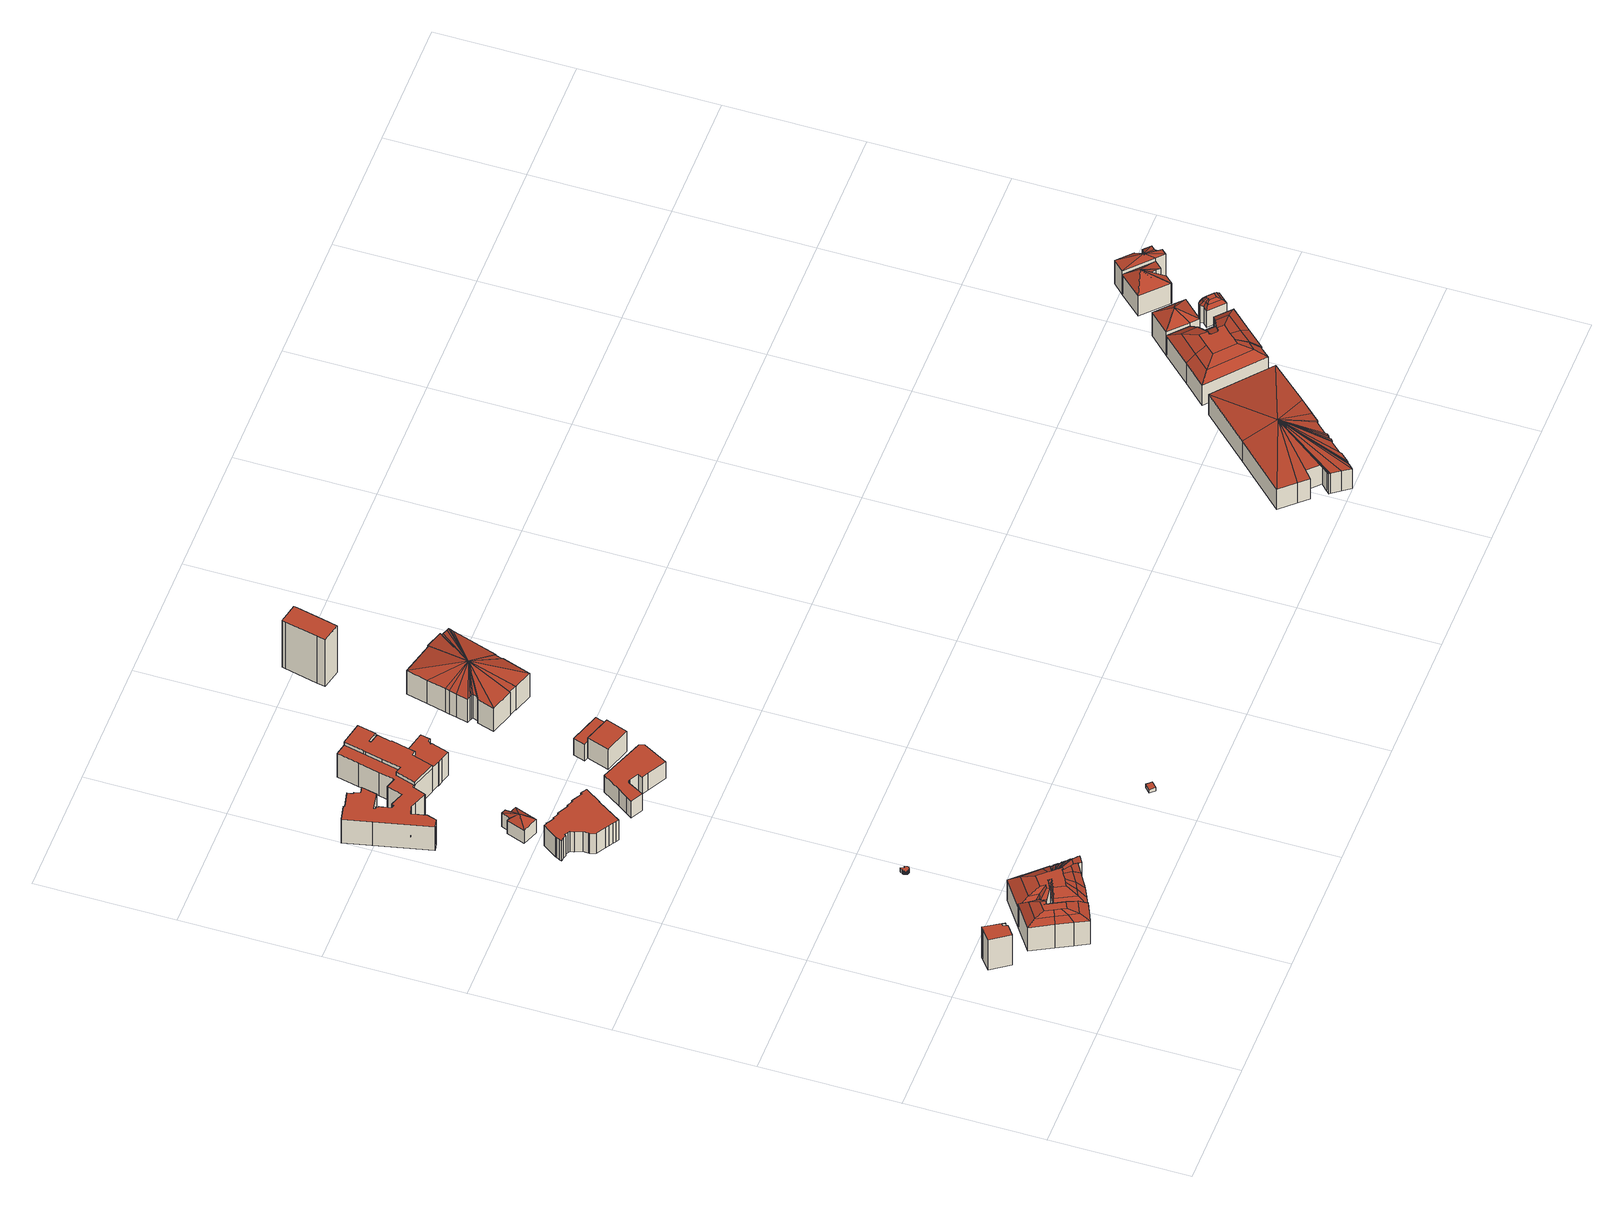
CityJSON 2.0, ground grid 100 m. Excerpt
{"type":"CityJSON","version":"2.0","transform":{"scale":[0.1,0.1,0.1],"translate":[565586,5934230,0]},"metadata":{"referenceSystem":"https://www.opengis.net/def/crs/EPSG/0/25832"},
"CityObjects":{
"building1":{"type":"Building","attributes":{"source":"Freie und Hansestadt Hamburg, LGV / ALKIS","function":"commercial","buildingFunctionCode":"2050","roofType":"1000","roofTypeLabel":"Flachdach","storeysAboveGround":9,"groundArea":193,"measuredHeight":28.8,"estimatedHeight":28.8,"eaveHeight":28.8,"roofRise":0,"heightSource":"storeysAboveGround * 3.2m plus procedural roof rise from ALKIS dachform; fallback 12m","roofGeometrySource":"Procedural demo roof from ALKIS dachform; not surveyed Hamburg LoD2 roof geometry"},"geometry":[{"type":"Solid","lod":"2","boundaries":[[[[0,1,2,3,4,5,6,7,8,9,10]],[[11,12,13,14,15,16,17,18,19,20,21]],[[10,9,12,11]],[[9,8,13,12]],[[8,7,14,13]],[[7,6,15,14]],[[6,5,16,15]],[[5,4,17,16]],[[4,3,18,17]],[[3,2,19,18]],[[2,1,20,19]],[[1,0,21,20]],[[0,10,11,21]]]],"semantics":{"surfaces":[{"type":"GroundSurface"},{"type":"RoofSurface"},{"type":"WallSurface"}],"values":[[0,1,2,2,2,2,2,2,2,2,2,2,2]]}}]},
"building2":{"type":"Building","attributes":{"source":"Freie und Hansestadt Hamburg, LGV / ALKIS","function":"commercial","buildingFunctionCode":"2020","roofType":"3400","roofTypeLabel":"Mansardendach","storeysAboveGround":7,"groundArea":735,"measuredHeight":30.4,"estimatedHeight":30.4,"eaveHeight":22.4,"roofRise":8,"heightSource":"storeysAboveGround * 3.2m plus procedural roof rise from ALKIS dachform; fallback 12m","roofGeometrySource":"Procedural demo roof from ALKIS dachform; not surveyed Hamburg LoD2 roof geometry"},"geometry":[{"type":"Solid","lod":"2","boundaries":[[[[22,23,24,25,26,27,28,29,30,31]],[[32,33,34,35]],[[35,34,36,37]],[[33,38,39,34]],[[34,39,40,36]],[[38,41,42,39]],[[39,42,43,40]],[[41,44,45,42]],[[42,45,46,43]],[[44,47,48,45]],[[45,48,49,46]],[[47,50,51,48]],[[48,51,52,49]],[[50,53,54,51]],[[51,54,55,52]],[[53,56,57,54]],[[54,57,58,55]],[[56,59,60,57]],[[57,60,61,58]],[[59,32,35,60]],[[60,35,37,61]],[[37,36,40,43,46,49,52,55,58,61]],[[31,30,33,32]],[[30,29,38,33]],[[29,28,41,38]],[[28,27,44,41]],[[27,26,47,44]],[[26,25,50,47]],[[25,24,53,50]],[[24,23,56,53]],[[23,22,59,56]],[[22,31,32,59]]]],"semantics":{"surfaces":[{"type":"GroundSurface"},{"type":"RoofSurface"},{"type":"WallSurface"}],"values":[[0,1,1,1,1,1,1,1,1,1,1,1,1,1,1,1,1,1,1,1,1,1,2,2,2,2,2,2,2,2,2,2]]}}]},
"building3":{"type":"Building","attributes":{"source":"Freie und Hansestadt Hamburg, LGV / ALKIS","function":"commercial","buildingFunctionCode":"2310","roofType":"3400","roofTypeLabel":"Mansardendach","storeysAboveGround":6,"groundArea":1566,"measuredHeight":27.2,"estimatedHeight":27.2,"eaveHeight":19.2,"roofRise":8,"heightSource":"storeysAboveGround * 3.2m plus procedural roof rise from ALKIS dachform; fallback 12m","roofGeometrySource":"Procedural demo roof from ALKIS dachform; not surveyed Hamburg LoD2 roof geometry"},"geometry":[{"type":"Solid","lod":"2","boundaries":[[[[62,63,64,65,66,67,68,69,70,71,72,73,74,75,76,77,78,79,80,81,82,83,84,22,31,85,86,87,88,30,29,28,27,89,90]],[[91,92,93,94]],[[94,93,95,96]],[[92,97,98,93]],[[93,98,99,95]],[[97,100,101,98]],[[98,101,102,99]],[[100,103,104,101]],[[101,104,105,102]],[[103,106,107,104]],[[104,107,108,105]],[[106,109,110,107]],[[107,110,111,108]],[[109,112,113,110]],[[110,113,114,111]],[[112,115,116,113]],[[113,116,117,114]],[[115,118,119,116]],[[116,119,120,117]],[[118,121,122,119]],[[119,122,123,120]],[[121,124,125,122]],[[122,125,126,123]],[[124,127,128,125]],[[125,128,129,126]],[[127,130,131,128]],[[128,131,132,129]],[[130,133,134,131]],[[131,134,135,132]],[[133,136,137,134]],[[134,137,138,135]],[[136,139,140,137]],[[137,140,141,138]],[[139,142,143,140]],[[140,143,144,141]],[[142,145,146,143]],[[143,146,147,144]],[[145,148,149,146]],[[146,149,150,147]],[[148,151,152,149]],[[149,152,153,150]],[[151,154,155,152]],[[152,155,156,153]],[[154,157,158,155]],[[155,158,159,156]],[[157,160,161,158]],[[158,161,162,159]],[[160,163,164,161]],[[161,164,165,162]],[[163,166,167,164]],[[164,167,168,165]],[[166,169,170,167]],[[167,170,171,168]],[[169,172,173,170]],[[170,173,174,171]],[[172,175,176,173]],[[173,176,177,174]],[[175,178,179,176]],[[176,179,180,177]],[[178,181,182,179]],[[179,182,183,180]],[[181,184,185,182]],[[182,185,186,183]],[[184,187,188,185]],[[185,188,189,186]],[[187,190,191,188]],[[188,191,192,189]],[[190,193,194,191]],[[191,194,195,192]],[[193,91,94,194]],[[194,94,96,195]],[[96,95,99,102,105,108,111,114,117,120,123,126,129,132,135,138,141,144,147,150,153,156,159,162,165,168,171,174,177,180,183,186,189,192,195]],[[90,89,92,91]],[[89,27,97,92]],[[27,28,100,97]],[[28,29,103,100]],[[29,30,106,103]],[[30,88,109,106]],[[88,87,112,109]],[[87,86,115,112]],[[86,85,118,115]],[[85,31,121,118]],[[31,22,124,121]],[[22,84,127,124]],[[84,83,130,127]],[[83,82,133,130]],[[82,81,136,133]],[[81,80,139,136]],[[80,79,142,139]],[[79,78,145,142]],[[78,77,148,145]],[[77,76,151,148]],[[76,75,154,151]],[[75,74,157,154]],[[74,73,160,157]],[[73,72,163,160]],[[72,71,166,163]],[[71,70,169,166]],[[70,69,172,169]],[[69,68,175,172]],[[68,67,178,175]],[[67,66,181,178]],[[66,65,184,181]],[[65,64,187,184]],[[64,63,190,187]],[[63,62,193,190]],[[62,90,91,193]]]],"semantics":{"surfaces":[{"type":"GroundSurface"},{"type":"RoofSurface"},{"type":"WallSurface"}],"values":[[0,1,1,1,1,1,1,1,1,1,1,1,1,1,1,1,1,1,1,1,1,1,1,1,1,1,1,1,1,1,1,1,1,1,1,1,1,1,1,1,1,1,1,1,1,1,1,1,1,1,1,1,1,1,1,1,1,1,1,1,1,1,1,1,1,1,1,1,1,1,1,1,2,2,2,2,2,2,2,2,2,2,2,2,2,2,2,2,2,2,2,2,2,2,2,2,2,2,2,2,2,2,2,2,2,2,2]]}}]},
"building4":{"type":"Building","attributes":{"source":"Freie und Hansestadt Hamburg, LGV / ALKIS","function":"commercial","buildingFunctionCode":"2080","roofType":"1000","roofTypeLabel":"Flachdach","storeysAboveGround":1,"groundArea":17,"measuredHeight":3.2,"estimatedHeight":3.2,"eaveHeight":3.2,"roofRise":0,"heightSource":"storeysAboveGround * 3.2m plus procedural roof rise from ALKIS dachform; fallback 12m","roofGeometrySource":"Procedural demo roof from ALKIS dachform; not surveyed Hamburg LoD2 roof geometry"},"geometry":[{"type":"Solid","lod":"2","boundaries":[[[[196,197,198,199,200,201,202,203,204,205,206,207,208,209,210,211,212,213,214,215,216,217,218,219,220,221,222,223,224,225,226,227,228]],[[229,230,231,232,233,234,235,236,237,238,239,240,241,242,243,244,245,246,247,248,249,250,251,252,253,254,255,256,257,258,259,260,261]],[[228,227,230,229]],[[227,226,231,230]],[[226,225,232,231]],[[225,224,233,232]],[[224,223,234,233]],[[223,222,235,234]],[[222,221,236,235]],[[221,220,237,236]],[[220,219,238,237]],[[219,218,239,238]],[[218,217,240,239]],[[217,216,241,240]],[[216,215,242,241]],[[215,214,243,242]],[[214,213,244,243]],[[213,212,245,244]],[[212,211,246,245]],[[211,210,247,246]],[[210,209,248,247]],[[209,208,249,248]],[[208,207,250,249]],[[207,206,251,250]],[[206,205,252,251]],[[205,204,253,252]],[[204,203,254,253]],[[203,202,255,254]],[[202,201,256,255]],[[201,200,257,256]],[[200,199,258,257]],[[199,198,259,258]],[[198,197,260,259]],[[197,196,261,260]],[[196,228,229,261]]]],"semantics":{"surfaces":[{"type":"GroundSurface"},{"type":"RoofSurface"},{"type":"WallSurface"}],"values":[[0,1,2,2,2,2,2,2,2,2,2,2,2,2,2,2,2,2,2,2,2,2,2,2,2,2,2,2,2,2,2,2,2,2,2]]}}]},
"building5":{"type":"Building","attributes":{"source":"Freie und Hansestadt Hamburg, LGV / ALKIS","function":"commercial","buildingFunctionCode":"2020","roofType":"1000","roofTypeLabel":"Flachdach","storeysAboveGround":6,"groundArea":1081,"measuredHeight":19.2,"estimatedHeight":19.2,"eaveHeight":19.2,"roofRise":0,"heightSource":"storeysAboveGround * 3.2m plus procedural roof rise from ALKIS dachform; fallback 12m","roofGeometrySource":"Procedural demo roof from ALKIS dachform; not surveyed Hamburg LoD2 roof geometry"},"geometry":[{"type":"Solid","lod":"2","boundaries":[[[[262,263,264,265,266,267,268,269,270,271,272,273,274,275,276,277,278,279,280,281,282,283,284,285,286,287,288,289,290,291,292,293,294,295,296,297,298]],[[299,300,301,302,303,304,305,306,307,308,309,310,311,312,313,314,315,316,317,318,319,320,321,322,323,324,325,326,327,328,329,330,331,332,333,334,335]],[[298,297,300,299]],[[297,296,301,300]],[[296,295,302,301]],[[295,294,303,302]],[[294,293,304,303]],[[293,292,305,304]],[[292,291,306,305]],[[291,290,307,306]],[[290,289,308,307]],[[289,288,309,308]],[[288,287,310,309]],[[287,286,311,310]],[[286,285,312,311]],[[285,284,313,312]],[[284,283,314,313]],[[283,282,315,314]],[[282,281,316,315]],[[281,280,317,316]],[[280,279,318,317]],[[279,278,319,318]],[[278,277,320,319]],[[277,276,321,320]],[[276,275,322,321]],[[275,274,323,322]],[[274,273,324,323]],[[273,272,325,324]],[[272,271,326,325]],[[271,270,327,326]],[[270,269,328,327]],[[269,268,329,328]],[[268,267,330,329]],[[267,266,331,330]],[[266,265,332,331]],[[265,264,333,332]],[[264,263,334,333]],[[263,262,335,334]],[[262,298,299,335]]]],"semantics":{"surfaces":[{"type":"GroundSurface"},{"type":"RoofSurface"},{"type":"WallSurface"}],"values":[[0,1,2,2,2,2,2,2,2,2,2,2,2,2,2,2,2,2,2,2,2,2,2,2,2,2,2,2,2,2,2,2,2,2,2,2,2,2,2]]}}]},
"building6":{"type":"Building","attributes":{"source":"Freie und Hansestadt Hamburg, LGV / ALKIS","function":"commercial","buildingFunctionCode":"2050","roofType":"3100","roofTypeLabel":"Satteldach","storeysAboveGround":4,"groundArea":220,"measuredHeight":17.02,"estimatedHeight":17.02,"eaveHeight":12.8,"roofRise":4.22,"heightSource":"storeysAboveGround * 3.2m plus procedural roof rise from ALKIS dachform; fallback 12m","roofGeometrySource":"Procedural demo roof from ALKIS dachform; not surveyed Hamburg LoD2 roof geometry"},"geometry":[{"type":"Solid","lod":"2","boundaries":[[[[336,337,338,339,340,341,342,343,344]],[[345,346,347]],[[346,348,347]],[[348,349,347]],[[349,350,347]],[[350,351,347]],[[351,352,347]],[[352,353,347]],[[353,354,347]],[[354,345,347]],[[344,343,346,345]],[[343,342,348,346]],[[342,341,349,348]],[[341,340,350,349]],[[340,339,351,350]],[[339,338,352,351]],[[338,337,353,352]],[[337,336,354,353]],[[336,344,345,354]]]],"semantics":{"surfaces":[{"type":"GroundSurface"},{"type":"RoofSurface"},{"type":"WallSurface"}],"values":[[0,1,1,1,1,1,1,1,1,1,2,2,2,2,2,2,2,2,2]]}}]},
"building7":{"type":"Building","attributes":{"source":"Freie und Hansestadt Hamburg, LGV / ALKIS","function":"commercial","buildingFunctionCode":"2020","roofType":"1000","roofTypeLabel":"Flachdach","storeysAboveGround":7,"groundArea":3179,"measuredHeight":22.4,"estimatedHeight":22.4,"eaveHeight":22.4,"roofRise":0,"heightSource":"storeysAboveGround * 3.2m plus procedural roof rise from ALKIS dachform; fallback 12m","roofGeometrySource":"Procedural demo roof from ALKIS dachform; not surveyed Hamburg LoD2 roof geometry"},"geometry":[{"type":"Solid","lod":"2","boundaries":[[[[355,356,357,358,359,360,361,362,363,364,365,366,367,368,369,370,371,372,373,374,375,376,377,378,379,380,381,382,383,384,385,386,387,388,389,390,391,392,393,394,395,396,397,398,399,400,401,402,403,404,405,406,407,408,409,410,411,412,413,414,415,416]],[[417,418,419,420,421,422,423,424,425,426,427,428,429,430,431,432,433,434,435,436,437,438,439,440,441,442,443,444,445,446,447,448,449,450,451,452,453,454,455,456,457,458,459,460,461,462,463,464,465,466,467,468,469,470,471,472,473,474,475,476,477,478]],[[416,415,418,417]],[[415,414,419,418]],[[414,413,420,419]],[[413,412,421,420]],[[412,411,422,421]],[[411,410,423,422]],[[410,409,424,423]],[[409,408,425,424]],[[408,407,426,425]],[[407,406,427,426]],[[406,405,428,427]],[[405,404,429,428]],[[404,403,430,429]],[[403,402,431,430]],[[402,401,432,431]],[[401,400,433,432]],[[400,399,434,433]],[[399,398,435,434]],[[398,397,436,435]],[[397,396,437,436]],[[396,395,438,437]],[[395,394,439,438]],[[394,393,440,439]],[[393,392,441,440]],[[392,391,442,441]],[[391,390,443,442]],[[390,389,444,443]],[[389,388,445,444]],[[388,387,446,445]],[[387,386,447,446]],[[386,385,448,447]],[[385,384,449,448]],[[384,383,450,449]],[[383,382,451,450]],[[382,381,452,451]],[[381,380,453,452]],[[380,379,454,453]],[[379,378,455,454]],[[378,377,456,455]],[[377,376,457,456]],[[376,375,458,457]],[[375,374,459,458]],[[374,373,460,459]],[[373,372,461,460]],[[372,371,462,461]],[[371,370,463,462]],[[370,369,464,463]],[[369,368,465,464]],[[368,367,466,465]],[[367,366,467,466]],[[366,365,468,467]],[[365,364,469,468]],[[364,363,470,469]],[[363,362,471,470]],[[362,361,472,471]],[[361,360,473,472]],[[360,359,474,473]],[[359,358,475,474]],[[358,357,476,475]],[[357,356,477,476]],[[356,355,478,477]],[[355,416,417,478]]]],"semantics":{"surfaces":[{"type":"GroundSurface"},{"type":"RoofSurface"},{"type":"WallSurface"}],"values":[[0,1,2,2,2,2,2,2,2,2,2,2,2,2,2,2,2,2,2,2,2,2,2,2,2,2,2,2,2,2,2,2,2,2,2,2,2,2,2,2,2,2,2,2,2,2,2,2,2,2,2,2,2,2,2,2,2,2,2,2,2,2,2,2]]}}]},
"building8":{"type":"Building","attributes":{"source":"Freie und Hansestadt Hamburg, LGV / ALKIS","function":"commercial","buildingFunctionCode":"2010","roofType":"1000","roofTypeLabel":"Flachdach","storeysAboveGround":5,"groundArea":855,"measuredHeight":16,"estimatedHeight":16,"eaveHeight":16,"roofRise":0,"heightSource":"storeysAboveGround * 3.2m plus procedural roof rise from ALKIS dachform; fallback 12m","roofGeometrySource":"Procedural demo roof from ALKIS dachform; not surveyed Hamburg LoD2 roof geometry"},"geometry":[{"type":"Solid","lod":"2","boundaries":[[[[479,480,481,482,483,484,485,486,487,488,489,490,491,492,493,494]],[[495,496,497,498,499,500,501,502,503,504,505,506,507,508,509,510]],[[494,493,496,495]],[[493,492,497,496]],[[492,491,498,497]],[[491,490,499,498]],[[490,489,500,499]],[[489,488,501,500]],[[488,487,502,501]],[[487,486,503,502]],[[486,485,504,503]],[[485,484,505,504]],[[484,483,506,505]],[[483,482,507,506]],[[482,481,508,507]],[[481,480,509,508]],[[480,479,510,509]],[[479,494,495,510]]]],"semantics":{"surfaces":[{"type":"GroundSurface"},{"type":"RoofSurface"},{"type":"WallSurface"}],"values":[[0,1,2,2,2,2,2,2,2,2,2,2,2,2,2,2,2,2]]}}]},
"building9":{"type":"Building","attributes":{"source":"Freie und Hansestadt Hamburg, LGV / ALKIS","function":"commercial","buildingFunctionCode":"2071","roofType":"1000","roofTypeLabel":"Flachdach","storeysAboveGround":8,"groundArea":1016,"measuredHeight":25.6,"estimatedHeight":25.6,"eaveHeight":25.6,"roofRise":0,"heightSource":"storeysAboveGround * 3.2m plus procedural roof rise from ALKIS dachform; fallback 12m","roofGeometrySource":"Procedural demo roof from ALKIS dachform; not surveyed Hamburg LoD2 roof geometry"},"geometry":[{"type":"Solid","lod":"2","boundaries":[[[[355,356,357,358,359,360,361,362,511,512,376,377,378,379,513,514,515,516,517,416]],[[518,519,520,521,522,523,524,525,526,527,528,529,530,531,532,533,534,535,536,537]],[[416,517,519,518]],[[517,516,520,519]],[[516,515,521,520]],[[515,514,522,521]],[[514,513,523,522]],[[513,379,524,523]],[[379,378,525,524]],[[378,377,526,525]],[[377,376,527,526]],[[376,512,528,527]],[[512,511,529,528]],[[511,362,530,529]],[[362,361,531,530]],[[361,360,532,531]],[[360,359,533,532]],[[359,358,534,533]],[[358,357,535,534]],[[357,356,536,535]],[[356,355,537,536]],[[355,416,518,537]]]],"semantics":{"surfaces":[{"type":"GroundSurface"},{"type":"RoofSurface"},{"type":"WallSurface"}],"values":[[0,1,2,2,2,2,2,2,2,2,2,2,2,2,2,2,2,2,2,2,2,2]]}}]},
"building10":{"type":"Building","attributes":{"source":"Freie und Hansestadt Hamburg, LGV / ALKIS","function":"commercial","buildingFunctionCode":"3098","roofType":"1000","roofTypeLabel":"Flachdach","storeysAboveGround":1,"groundArea":25,"measuredHeight":3.2,"estimatedHeight":3.2,"eaveHeight":3.2,"roofRise":0,"heightSource":"storeysAboveGround * 3.2m plus procedural roof rise from ALKIS dachform; fallback 12m","roofGeometrySource":"Procedural demo roof from ALKIS dachform; not surveyed Hamburg LoD2 roof geometry"},"geometry":[{"type":"Solid","lod":"2","boundaries":[[[[538,539,540,541]],[[542,543,544,545]],[[541,540,543,542]],[[540,539,544,543]],[[539,538,545,544]],[[538,541,542,545]]]],"semantics":{"surfaces":[{"type":"GroundSurface"},{"type":"RoofSurface"},{"type":"WallSurface"}],"values":[[0,1,2,2,2,2]]}}]},
"building11":{"type":"Building","attributes":{"source":"Freie und Hansestadt Hamburg, LGV / ALKIS","function":"commercial","buildingFunctionCode":"2020","roofTypeLabel":"Unbekannt","storeysAboveGround":6,"groundArea":339,"measuredHeight":19.2,"estimatedHeight":19.2,"eaveHeight":19.2,"roofRise":0,"heightSource":"storeysAboveGround * 3.2m plus procedural roof rise from ALKIS dachform; fallback 12m","roofGeometrySource":"Procedural demo roof from ALKIS dachform; not surveyed Hamburg LoD2 roof geometry"},"geometry":[{"type":"Solid","lod":"2","boundaries":[[[[546,547,548,549]],[[550,551,552,553]],[[549,548,551,550]],[[548,547,552,551]],[[547,546,553,552]],[[546,549,550,553]]]],"semantics":{"surfaces":[{"type":"GroundSurface"},{"type":"RoofSurface"},{"type":"WallSurface"}],"values":[[0,1,2,2,2,2]]}}]},
"building12":{"type":"Building","attributes":{"source":"Freie und Hansestadt Hamburg, LGV / ALKIS","function":"commercial","buildingFunctionCode":"2020","roofType":"1000","roofTypeLabel":"Flachdach","storeysAboveGround":5,"groundArea":209,"measuredHeight":16,"estimatedHeight":16,"eaveHeight":16,"roofRise":0,"heightSource":"storeysAboveGround * 3.2m plus procedural roof rise from ALKIS dachform; fallback 12m","roofGeometrySource":"Procedural demo roof from ALKIS dachform; not surveyed Hamburg LoD2 roof geometry"},"geometry":[{"type":"Solid","lod":"2","boundaries":[[[[549,548,554,555,556,557]],[[558,559,560,561,562,563]],[[557,556,559,558]],[[556,555,560,559]],[[555,554,561,560]],[[554,548,562,561]],[[548,549,563,562]],[[549,557,558,563]]]],"semantics":{"surfaces":[{"type":"GroundSurface"},{"type":"RoofSurface"},{"type":"WallSurface"}],"values":[[0,1,2,2,2,2,2,2]]}}]},
"building13":{"type":"Building","attributes":{"source":"Freie und Hansestadt Hamburg, LGV / ALKIS","function":"commercial","buildingFunctionCode":"3020","roofType":"5000","roofTypeLabel":"Mischform","storeysAboveGround":7,"groundArea":2801,"measuredHeight":30.4,"estimatedHeight":30.4,"eaveHeight":22.4,"roofRise":8,"heightSource":"storeysAboveGround * 3.2m plus procedural roof rise from ALKIS dachform; fallback 12m","roofGeometrySource":"Procedural demo roof from ALKIS dachform; not surveyed Hamburg LoD2 roof geometry"},"geometry":[{"type":"Solid","lod":"2","boundaries":[[[[564,565,566,567,568,569,570,571,572,573,574,575,576,577,578,579,580,581,582,583,584,585,586,587,588,589,590,591,592,593]],[[594,595,596]],[[595,597,596]],[[597,598,596]],[[598,599,596]],[[599,600,596]],[[600,601,596]],[[601,602,596]],[[602,603,596]],[[603,604,596]],[[604,605,596]],[[605,606,596]],[[606,607,596]],[[607,608,596]],[[608,609,596]],[[609,610,596]],[[610,611,596]],[[611,612,596]],[[612,613,596]],[[613,614,596]],[[614,615,596]],[[615,616,596]],[[616,617,596]],[[617,618,596]],[[618,619,596]],[[619,620,596]],[[620,621,596]],[[621,622,596]],[[622,623,596]],[[623,624,596]],[[624,594,596]],[[593,592,595,594]],[[592,591,597,595]],[[591,590,598,597]],[[590,589,599,598]],[[589,588,600,599]],[[588,587,601,600]],[[587,586,602,601]],[[586,585,603,602]],[[585,584,604,603]],[[584,583,605,604]],[[583,582,606,605]],[[582,581,607,606]],[[581,580,608,607]],[[580,579,609,608]],[[579,578,610,609]],[[578,577,611,610]],[[577,576,612,611]],[[576,575,613,612]],[[575,574,614,613]],[[574,573,615,614]],[[573,572,616,615]],[[572,571,617,616]],[[571,570,618,617]],[[570,569,619,618]],[[569,568,620,619]],[[568,567,621,620]],[[567,566,622,621]],[[566,565,623,622]],[[565,564,624,623]],[[564,593,594,624]]]],"semantics":{"surfaces":[{"type":"GroundSurface"},{"type":"RoofSurface"},{"type":"WallSurface"}],"values":[[0,1,1,1,1,1,1,1,1,1,1,1,1,1,1,1,1,1,1,1,1,1,1,1,1,1,1,1,1,1,1,2,2,2,2,2,2,2,2,2,2,2,2,2,2,2,2,2,2,2,2,2,2,2,2,2,2,2,2,2,2]]}}]},
"building14":{"type":"Building","attributes":{"source":"Freie und Hansestadt Hamburg, LGV / ALKIS","function":"commercial","buildingFunctionCode":"2020","roofType":"1000","roofTypeLabel":"Flachdach","storeysAboveGround":14,"groundArea":488,"measuredHeight":44.8,"estimatedHeight":44.8,"eaveHeight":44.8,"roofRise":0,"heightSource":"storeysAboveGround * 3.2m plus procedural roof rise from ALKIS dachform; fallback 12m","roofGeometrySource":"Procedural demo roof from ALKIS dachform; not surveyed Hamburg LoD2 roof geometry"},"geometry":[{"type":"Solid","lod":"2","boundaries":[[[[625,626,627,628,629,630,631,632]],[[633,634,635,636,637,638,639,640]],[[632,631,634,633]],[[631,630,635,634]],[[630,629,636,635]],[[629,628,637,636]],[[628,627,638,637]],[[627,626,639,638]],[[626,625,640,639]],[[625,632,633,640]]]],"semantics":{"surfaces":[{"type":"GroundSurface"},{"type":"RoofSurface"},{"type":"WallSurface"}],"values":[[0,1,2,2,2,2,2,2,2,2]]}}]},
"building15":{"type":"Building","attributes":{"source":"Freie und Hansestadt Hamburg, LGV / ALKIS","function":"commercial","buildingFunctionCode":"2010","roofType":"3200","roofTypeLabel":"Walmdach","storeysAboveGround":6,"groundArea":5010,"measuredHeight":27.2,"estimatedHeight":27.2,"eaveHeight":19.2,"roofRise":8,"heightSource":"storeysAboveGround * 3.2m plus procedural roof rise from ALKIS dachform; fallback 12m","roofGeometrySource":"Procedural demo roof from ALKIS dachform; not surveyed Hamburg LoD2 roof geometry"},"geometry":[{"type":"Solid","lod":"2","boundaries":[[[[641,642,643,644,645,646,647,648,649,650,651,652,653,654,655,656,657,658,659,660,661,662,663,664,665,666,667,668,669,670,671,672,673]],[[674,675,676]],[[675,677,676]],[[677,678,676]],[[678,679,676]],[[679,680,676]],[[680,681,676]],[[681,682,676]],[[682,683,676]],[[683,684,676]],[[684,685,676]],[[685,686,676]],[[686,687,676]],[[687,688,676]],[[688,689,676]],[[689,690,676]],[[690,691,676]],[[691,692,676]],[[692,693,676]],[[693,694,676]],[[694,695,676]],[[695,696,676]],[[696,697,676]],[[697,698,676]],[[698,699,676]],[[699,700,676]],[[700,701,676]],[[701,702,676]],[[702,703,676]],[[703,704,676]],[[704,705,676]],[[705,706,676]],[[706,707,676]],[[707,674,676]],[[673,672,675,674]],[[672,671,677,675]],[[671,670,678,677]],[[670,669,679,678]],[[669,668,680,679]],[[668,667,681,680]],[[667,666,682,681]],[[666,665,683,682]],[[665,664,684,683]],[[664,663,685,684]],[[663,662,686,685]],[[662,661,687,686]],[[661,660,688,687]],[[660,659,689,688]],[[659,658,690,689]],[[658,657,691,690]],[[657,656,692,691]],[[656,655,693,692]],[[655,654,694,693]],[[654,653,695,694]],[[653,652,696,695]],[[652,651,697,696]],[[651,650,698,697]],[[650,649,699,698]],[[649,648,700,699]],[[648,647,701,700]],[[647,646,702,701]],[[646,645,703,702]],[[645,644,704,703]],[[644,643,705,704]],[[643,642,706,705]],[[642,641,707,706]],[[641,673,674,707]]]],"semantics":{"surfaces":[{"type":"GroundSurface"},{"type":"RoofSurface"},{"type":"WallSurface"}],"values":[[0,1,1,1,1,1,1,1,1,1,1,1,1,1,1,1,1,1,1,1,1,1,1,1,1,1,1,1,1,1,1,1,1,1,2,2,2,2,2,2,2,2,2,2,2,2,2,2,2,2,2,2,2,2,2,2,2,2,2,2,2,2,2,2,2,2,2]]}}]},
"building16":{"type":"Building","attributes":{"source":"Freie und Hansestadt Hamburg, LGV / ALKIS","function":"commercial","buildingFunctionCode":"2010","roofType":"3400","roofTypeLabel":"Mansardendach","storeysAboveGround":6,"groundArea":2169,"measuredHeight":27.2,"estimatedHeight":27.2,"eaveHeight":19.2,"roofRise":8,"heightSource":"storeysAboveGround * 3.2m plus procedural roof rise from ALKIS dachform; fallback 12m","roofGeometrySource":"Procedural demo roof from ALKIS dachform; not surveyed Hamburg LoD2 roof geometry"},"geometry":[{"type":"Solid","lod":"2","boundaries":[[[[708,709,710,711,712,713,714,715,716,717,718,719,720,721,722,723]],[[724,725,726,727]],[[727,726,728,729]],[[725,730,731,726]],[[726,731,732,728]],[[730,733,734,731]],[[731,734,735,732]],[[733,736,737,734]],[[734,737,738,735]],[[736,739,740,737]],[[737,740,741,738]],[[739,742,743,740]],[[740,743,744,741]],[[742,745,746,743]],[[743,746,747,744]],[[745,748,749,746]],[[746,749,750,747]],[[748,751,752,749]],[[749,752,753,750]],[[751,754,755,752]],[[752,755,756,753]],[[754,757,758,755]],[[755,758,759,756]],[[757,760,761,758]],[[758,761,762,759]],[[760,763,764,761]],[[761,764,765,762]],[[763,766,767,764]],[[764,767,768,765]],[[766,769,770,767]],[[767,770,771,768]],[[769,724,727,770]],[[770,727,729,771]],[[729,728,732,735,738,741,744,747,750,753,756,759,762,765,768,771]],[[723,722,725,724]],[[722,721,730,725]],[[721,720,733,730]],[[720,719,736,733]],[[719,718,739,736]],[[718,717,742,739]],[[717,716,745,742]],[[716,715,748,745]],[[715,714,751,748]],[[714,713,754,751]],[[713,712,757,754]],[[712,711,760,757]],[[711,710,763,760]],[[710,709,766,763]],[[709,708,769,766]],[[708,723,724,769]]]],"semantics":{"surfaces":[{"type":"GroundSurface"},{"type":"RoofSurface"},{"type":"WallSurface"}],"values":[[0,1,1,1,1,1,1,1,1,1,1,1,1,1,1,1,1,1,1,1,1,1,1,1,1,1,1,1,1,1,1,1,1,1,2,2,2,2,2,2,2,2,2,2,2,2,2,2,2,2]]}}]},
"building17":{"type":"Building","attributes":{"source":"Freie und Hansestadt Hamburg, LGV / ALKIS","function":"commercial","buildingFunctionCode":"2010","roofType":"3100","roofTypeLabel":"Satteldach","storeysAboveGround":7,"groundArea":490,"measuredHeight":29.93,"estimatedHeight":29.93,"eaveHeight":22.4,"roofRise":7.53,"heightSource":"storeysAboveGround * 3.2m plus procedural roof rise from ALKIS dachform; fallback 12m","roofGeometrySource":"Procedural demo roof from ALKIS dachform; not surveyed Hamburg LoD2 roof geometry"},"geometry":[{"type":"Solid","lod":"2","boundaries":[[[[710,772,773,774,775,711]],[[776,777,778]],[[777,779,778]],[[779,780,778]],[[780,781,778]],[[781,782,778]],[[782,776,778]],[[711,775,777,776]],[[775,774,779,777]],[[774,773,780,779]],[[773,772,781,780]],[[772,710,782,781]],[[710,711,776,782]]]],"semantics":{"surfaces":[{"type":"GroundSurface"},{"type":"RoofSurface"},{"type":"WallSurface"}],"values":[[0,1,1,1,1,1,1,2,2,2,2,2,2]]}}]},
"building18":{"type":"Building","attributes":{"source":"Freie und Hansestadt Hamburg, LGV / ALKIS","function":"commercial","buildingFunctionCode":"2010","roofType":"3400","roofTypeLabel":"Mansardendach","storeysAboveGround":5,"groundArea":154,"measuredHeight":20.86,"estimatedHeight":20.86,"eaveHeight":16,"roofRise":4.86,"heightSource":"storeysAboveGround * 3.2m plus procedural roof rise from ALKIS dachform; fallback 12m","roofGeometrySource":"Procedural demo roof from ALKIS dachform; not surveyed Hamburg LoD2 roof geometry"},"geometry":[{"type":"Solid","lod":"2","boundaries":[[[[783,784,785,786,787,788,789]],[[790,791,792,793]],[[793,792,794,795]],[[791,796,797,792]],[[792,797,798,794]],[[796,799,800,797]],[[797,800,801,798]],[[799,802,803,800]],[[800,803,804,801]],[[802,805,806,803]],[[803,806,807,804]],[[805,808,809,806]],[[806,809,810,807]],[[808,790,793,809]],[[809,793,795,810]],[[795,794,798,801,804,807,810]],[[789,788,791,790]],[[788,787,796,791]],[[787,786,799,796]],[[786,785,802,799]],[[785,784,805,802]],[[784,783,808,805]],[[783,789,790,808]]]],"semantics":{"surfaces":[{"type":"GroundSurface"},{"type":"RoofSurface"},{"type":"WallSurface"}],"values":[[0,1,1,1,1,1,1,1,1,1,1,1,1,1,1,1,2,2,2,2,2,2,2]]}}]},
"building19":{"type":"Building","attributes":{"source":"Freie und Hansestadt Hamburg, LGV / ALKIS","function":"commercial","buildingFunctionCode":"2010","roofType":"3100","roofTypeLabel":"Satteldach","storeysAboveGround":6,"groundArea":476,"measuredHeight":27.11,"estimatedHeight":27.11,"eaveHeight":19.2,"roofRise":7.91,"heightSource":"storeysAboveGround * 3.2m plus procedural roof rise from ALKIS dachform; fallback 12m","roofGeometrySource":"Procedural demo roof from ALKIS dachform; not surveyed Hamburg LoD2 roof geometry"},"geometry":[{"type":"Solid","lod":"2","boundaries":[[[[811,812,813,814,815,816,817,818,819,820,821,822,823,824]],[[825,826,827]],[[826,828,827]],[[828,829,827]],[[829,830,827]],[[830,831,827]],[[831,832,827]],[[832,833,827]],[[833,834,827]],[[834,835,827]],[[835,836,827]],[[836,837,827]],[[837,838,827]],[[838,839,827]],[[839,825,827]],[[824,823,826,825]],[[823,822,828,826]],[[822,821,829,828]],[[821,820,830,829]],[[820,819,831,830]],[[819,818,832,831]],[[818,817,833,832]],[[817,816,834,833]],[[816,815,835,834]],[[815,814,836,835]],[[814,813,837,836]],[[813,812,838,837]],[[812,811,839,838]],[[811,824,825,839]]]],"semantics":{"surfaces":[{"type":"GroundSurface"},{"type":"RoofSurface"},{"type":"WallSurface"}],"values":[[0,1,1,1,1,1,1,1,1,1,1,1,1,1,1,2,2,2,2,2,2,2,2,2,2,2,2,2,2]]}}]},
"building20":{"type":"Building","attributes":{"source":"Freie und Hansestadt Hamburg, LGV / ALKIS","function":"commercial","buildingFunctionCode":"2010","roofType":"3100","roofTypeLabel":"Satteldach","storeysAboveGround":7,"groundArea":280,"measuredHeight":28.95,"estimatedHeight":28.95,"eaveHeight":22.4,"roofRise":6.55,"heightSource":"storeysAboveGround * 3.2m plus procedural roof rise from ALKIS dachform; fallback 12m","roofGeometrySource":"Procedural demo roof from ALKIS dachform; not surveyed Hamburg LoD2 roof geometry"},"geometry":[{"type":"Solid","lod":"2","boundaries":[[[[812,840,841,842,843,844,845,846,847,848,849,850,851,852,853,854,855,813]],[[856,857,858]],[[857,859,858]],[[859,860,858]],[[860,861,858]],[[861,862,858]],[[862,863,858]],[[863,864,858]],[[864,865,858]],[[865,866,858]],[[866,867,858]],[[867,868,858]],[[868,869,858]],[[869,870,858]],[[870,871,858]],[[871,872,858]],[[872,873,858]],[[873,874,858]],[[874,856,858]],[[813,855,857,856]],[[855,854,859,857]],[[854,853,860,859]],[[853,852,861,860]],[[852,851,862,861]],[[851,850,863,862]],[[850,849,864,863]],[[849,848,865,864]],[[848,847,866,865]],[[847,846,867,866]],[[846,845,868,867]],[[845,844,869,868]],[[844,843,870,869]],[[843,842,871,870]],[[842,841,872,871]],[[841,840,873,872]],[[840,812,874,873]],[[812,813,856,874]]]],"semantics":{"surfaces":[{"type":"GroundSurface"},{"type":"RoofSurface"},{"type":"WallSurface"}],"values":[[0,1,1,1,1,1,1,1,1,1,1,1,1,1,1,1,1,1,1,2,2,2,2,2,2,2,2,2,2,2,2,2,2,2,2,2,2]]}}]}
},
"vertices":[
[456,808,0],[470,785,0],[469,779,0],[467,773,0],[399,724,0],[307,855,0],[385,922,0],[404,936,0],[487,800,0],[482,796,0],[469,818,0],[469,818,288],[482,796,288],[487,800,288],[404,936,288],[385,922,288],[307,855,288],[399,724,288],[467,773,288],[469,779,288],[470,785,288],[456,808,288],
[885,367,0],[742,301,0],[691,398,0],[633,509,0],[550,667,0],[728,793,0],[789,707,0],[722,673,0],[750,621,0],[780,565,0],[780,565,224],[750,621,224],[741,601,274],[762,561,274],[729,577,304],[741,556,304],[722,673,224],[721,638,274],[719,597,304],[789,707,224],[769,663,274],[744,610,304],[728,793,224],[725,725,274],[721,642,304],[550,667,224],[597,634,274],[654,594,304],[633,509,224],[657,520,274],[685,534,304],[691,398,224],[699,440,274],[707,492,304],[742,301,224],[735,371,274],[727,455,304],[885,367,224],[838,418,274],[781,480,304],
[1142,721,0],[1139,719,0],[1157,700,0],[1159,703,0],[1182,679,0],[1179,676,0],[1200,654,0],[1203,657,0],[1228,630,0],[1225,628,0],[1242,609,0],[1245,612,0],[1265,590,0],[1262,587,0],[1278,571,0],[1281,573,0],[1290,564,0],[1243,532,0],[1227,556,0],[1152,508,0],[1151,509,0],[1032,437,0],[958,400,0],[957,654,0],[941,686,0],[936,683,0],[923,709,0],[936,941,0],[1091,775,0],[1091,775,192],[936,941,192],[946,857,242],[1058,738,242],[959,755,272],[1018,692,272],[728,793,192],[796,750,242],[880,698,272],[789,707,192],[841,688,242],[903,666,272],[722,673,192],[792,664,242],[878,653,272],[750,621,192],[812,627,242],[888,633,272],[923,709,192],[937,690,242],[954,667,272],[936,683,192],[946,671,242],[959,657,272],[941,686,192],[950,673,242],[961,658,272],[957,654,192],[961,650,242],[967,646,272],[780,565,192],[834,586,242],[899,612,272],[885,367,192],[910,443,242],[940,536,272],[958,400,192],[962,468,242],[967,549,272],[1032,437,192],[1016,494,242],[996,563,272],[1151,509,192],[1101,546,242],[1041,591,272],[1152,508,192],[1102,545,242],[1041,590,272],[1227,556,192],[1156,579,242],[1069,608,272],[1243,532,192],[1168,563,242],[1076,599,272],[1290,564,192],[1201,586,242],[1093,612,272],[1281,573,192],[1195,592,242],[1090,615,272],[1278,571,192],[1193,590,242],[1089,614,272],[1262,587,192],[1181,602,242],[1083,620,272],[1265,590,192],[1183,604,242],[1084,621,272],[1245,612,192],[1169,620,242],[1076,630,272],[1242,609,192],[1167,618,242],[1075,628,272],[1225,628,192],[1154,631,242],[1068,636,272],[1228,630,192],[1156,633,242],[1070,637,272],[1203,657,192],[1138,652,242],[1060,647,272],[1200,654,192],[1136,650,242],[1059,646,272],[1179,676,192],[1121,666,242],[1051,654,272],[1182,679,192],[1123,668,242],[1052,655,272],[1159,703,192],[1107,685,242],[1044,664,272],[1157,700,192],[1105,683,242],[1043,663,272],[1139,719,192],[1092,697,242],[1036,670,272],[1142,721,192],[1095,699,242],[1037,671,272],
[935,1666,0],[945,1671,0],[941,1680,0],[949,1683,0],[960,1659,0],[969,1665,0],[971,1662,0],[973,1659,0],[974,1656,0],[975,1652,0],[975,1649,0],[975,1645,0],[974,1642,0],[973,1639,0],[975,1634,0],[955,1624,0],[954,1626,0],[951,1626,0],[948,1627,0],[945,1628,0],[942,1629,0],[940,1630,0],[937,1632,0],[935,1634,0],[934,1637,0],[932,1640,0],[931,1643,0],[930,1647,0],[930,1651,0],[931,1654,0],[932,1658,0],[934,1661,0],[936,1664,0],[936,1664,32],[934,1661,32],[932,1658,32],[931,1654,32],[930,1651,32],[930,1647,32],[931,1643,32],[932,1640,32],[934,1637,32],[935,1634,32],[937,1632,32],[940,1630,32],[942,1629,32],[945,1628,32],[948,1627,32],[951,1626,32],[954,1626,32],[955,1624,32],[975,1634,32],[973,1639,32],[974,1642,32],[975,1645,32],[975,1649,32],[975,1652,32],[974,1656,32],[973,1659,32],[971,1662,32],[969,1665,32],[960,1659,32],[949,1683,32],[941,1680,32],[945,1671,32],[935,1666,32],
[439,3661,0],[442,3701,0],[419,3750,0],[412,3779,0],[397,3788,0],[376,3803,0],[369,3792,0],[340,3800,0],[318,3801,0],[319,3816,0],[340,3849,0],[338,3851,0],[409,3956,0],[431,3945,0],[433,3948,0],[450,3939,0],[448,3936,0],[488,3914,0],[493,3923,0],[538,3899,0],[542,3907,0],[622,3863,0],[627,3872,0],[673,3848,0],[677,3856,0],[755,3813,0],[760,3823,0],[804,3798,0],[725,3681,0],[723,3682,0],[613,3511,0],[591,3525,0],[572,3538,0],[541,3556,0],[519,3570,0],[452,3611,0],[440,3650,0],[440,3650,192],[452,3611,192],[519,3570,192],[541,3556,192],[572,3538,192],[591,3525,192],[613,3511,192],[723,3682,192],[725,3681,192],[804,3798,192],[760,3823,192],[755,3813,192],[677,3856,192],[673,3848,192],[627,3872,192],[622,3863,192],[542,3907,192],[538,3899,192],[493,3923,192],[488,3914,192],[448,3936,192],[450,3939,192],[433,3948,192],[431,3945,192],[409,3956,192],[338,3851,192],[340,3849,192],[319,3816,192],[318,3801,192],[340,3800,192],[369,3792,192],[376,3803,192],[397,3788,192],[412,3779,192],[419,3750,192],[442,3701,192],[439,3661,192],
[382,4085,0],[431,4217,0],[454,4208,0],[478,4272,0],[513,4259,0],[501,4226,0],[558,4203,0],[510,4075,0],[497,4041,0],[497,4041,128],[510,4075,128],[472,4148,170],[558,4203,128],[501,4226,128],[513,4259,128],[478,4272,128],[454,4208,128],[431,4217,128],[382,4085,128],
[799,5374,0],[768,5242,0],[689,5260,0],[685,5244,0],[758,5227,0],[734,5124,0],[740,5122,0],[714,5009,0],[881,4970,0],[881,4969,0],[864,4897,0],[842,4903,0],[837,4887,0],[828,4890,0],[824,4880,0],[833,4877,0],[791,4749,0],[723,4771,0],[722,4768,0],[686,4779,0],[687,4782,0],[620,4803,0],[619,4800,0],[441,4859,0],[442,4863,0],[426,4869,0],[389,4769,0],[380,4772,0],[292,4805,0],[254,4820,0],[196,4801,0],[219,4697,0],[199,4626,0],[193,4624,0],[138,4612,0],[46,5015,0],[0,5215,0],[114,5239,0],[116,5230,0],[234,5256,0],[244,5212,0],[255,5215,0],[264,5171,0],[314,5182,0],[288,5070,0],[161,5044,0],[163,5033,0],[179,5037,0],[183,5019,0],[188,5020,0],[207,4935,0],[231,4930,0],[237,4946,0],[285,4930,0],[340,4912,0],[376,5025,0],[450,5002,0],[453,5014,0],[477,5120,0],[511,5273,0],[546,5430,0],[631,5411,0],[631,5411,224],[546,5430,224],[511,5273,224],[477,5120,224],[453,5014,224],[450,5002,224],[376,5025,224],[340,4912,224],[285,4930,224],[237,4946,224],[231,4930,224],[207,4935,224],[188,5020,224],[183,5019,224],[179,5037,224],[163,5033,224],[161,5044,224],[288,5070,224],[314,5182,224],[264,5171,224],[255,5215,224],[244,5212,224],[234,5256,224],[116,5230,224],[114,5239,224],[0,5215,224],[46,5015,224],[138,4612,224],[193,4624,224],[199,4626,224],[219,4697,224],[196,4801,224],[254,4820,224],[292,4805,224],[380,4772,224],[389,4769,224],[426,4869,224],[442,4863,224],[441,4859,224],[619,4800,224],[620,4803,224],[687,4782,224],[686,4779,224],[722,4768,224],[723,4771,224],[791,4749,224],[833,4877,224],[824,4880,224],[828,4890,224],[837,4887,224],[842,4903,224],[864,4897,224],[881,4969,224],[881,4970,224],[714,5009,224],[740,5122,224],[734,5124,224],[758,5227,224],[685,5244,224],[689,5260,224],[768,5242,224],[799,5374,224],
[1328,3579,0],[1230,3400,0],[1092,3476,0],[1049,3500,0],[1065,3532,0],[999,3569,0],[991,3572,0],[983,3571,0],[976,3567,0],[971,3560,0],[911,3450,0],[825,3497,0],[855,3543,0],[902,3612,0],[984,3740,0],[1314,3614,0],[1314,3614,160],[984,3740,160],[902,3612,160],[855,3543,160],[825,3497,160],[911,3450,160],[971,3560,160],[976,3567,160],[983,3571,160],[991,3572,160],[999,3569,160],[1065,3532,160],[1049,3500,160],[1092,3476,160],[1230,3400,160],[1328,3579,160],
[699,4945,0],[667,4953,0],[488,5003,0],[535,4988,0],[568,5132,0],[596,5255,0],[599,5269,0],[631,5411,256],[599,5269,256],[596,5255,256],[568,5132,256],[535,4988,256],[488,5003,256],[442,4863,256],[441,4859,256],[619,4800,256],[620,4803,256],[667,4953,256],[699,4945,256],[714,5009,256],[740,5122,256],[734,5124,256],[758,5227,256],[685,5244,256],[689,5260,256],[768,5242,256],[799,5374,256],
[2206,378,0],[2167,340,0],[2134,374,0],[2174,412,0],[2174,412,32],[2134,374,32],[2167,340,32],[2206,378,32],
[1376,3717,0],[1182,3780,0],[1235,3940,0],[1428,3874,0],[1428,3874,192],[1235,3940,192],[1182,3780,192],[1376,3717,192],
[1205,3950,0],[1233,4034,0],[1341,3997,0],[1455,3958,0],[1455,3958,160],[1341,3997,160],[1233,4034,160],[1205,3950,160],[1235,3940,160],[1428,3874,160],
[1389,5241,0],[1644,5176,0],[1646,5183,0],[1771,5142,0],[1766,5127,0],[1777,5124,0],[1817,5110,0],[1834,5105,0],[1829,5090,0],[1821,5064,0],[1714,4740,0],[1710,4741,0],[1691,4683,0],[1695,4682,0],[1627,4475,0],[1488,4520,0],[1489,4523,0],[1429,4543,0],[1428,4540,0],[1258,4595,0],[1298,4721,0],[1313,4716,0],[1328,4766,0],[1314,4770,0],[1299,4775,0],[1278,4781,0],[1300,4868,0],[1313,4923,0],[1320,4952,0],[1352,5087,0],[1352,5087,224],[1320,4952,224],[1531,4867,304],[1313,4923,224],[1300,4868,224],[1278,4781,224],[1299,4775,224],[1314,4770,224],[1328,4766,224],[1313,4716,224],[1298,4721,224],[1258,4595,224],[1428,4540,224],[1429,4543,224],[1489,4523,224],[1488,4520,224],[1627,4475,224],[1695,4682,224],[1691,4683,224],[1710,4741,224],[1714,4740,224],[1821,5064,224],[1829,5090,224],[1834,5105,224],[1817,5110,224],[1777,5124,224],[1766,5127,224],[1771,5142,224],[1646,5183,224],[1644,5176,224],[1389,5241,224],
[1436,5795,0],[1422,5733,0],[1278,5765,0],[1292,5828,0],[1346,6066,0],[1351,6088,0],[1495,6056,0],[1490,6033,0],[1490,6033,448],[1495,6056,448],[1351,6088,448],[1346,6066,448],[1292,5828,448],[1278,5765,448],[1422,5733,448],[1436,5795,448],
[5499,411,0],[5448,354,0],[5441,360,0],[5355,266,0],[5362,260,0],[5347,244,0],[5344,248,0],[5322,223,0],[5325,220,0],[5312,206,0],[5306,211,0],[5222,118,0],[5228,113,0],[5173,53,0],[5172,52,0],[5168,55,0],[5164,50,0],[5150,35,0],[5122,4,0],[5078,65,0],[5035,126,0],[5030,133,0],[5035,138,0],[5049,153,0],[5096,202,0],[5006,288,0],[4948,232,0],[4884,300,0],[4788,409,0],[5122,764,0],[5440,1105,0],[5828,776,0],[5592,509,0],[5592,509,192],[5828,776,192],[5306,581,272],[5440,1105,192],[5122,764,192],[4788,409,192],[4884,300,192],[4948,232,192],[5006,288,192],[5096,202,192],[5049,153,192],[5035,138,192],[5030,133,192],[5035,126,192],[5078,65,192],[5122,4,192],[5150,35,192],[5164,50,192],[5168,55,192],[5172,52,192],[5173,53,192],[5228,113,192],[5222,118,192],[5306,211,192],[5312,206,192],[5325,220,192],[5322,223,192],[5344,248,192],[5347,244,192],[5362,260,192],[5355,266,192],[5441,360,192],[5448,354,192],[5499,411,192],
[5501,1169,0],[5656,1333,0],[5846,1535,0],[5975,1415,0],[5970,1409,0],[5934,1374,0],[5946,1341,0],[6036,1257,0],[6061,1254,0],[6097,1293,0],[6102,1298,0],[6210,1197,0],[6064,1038,0],[5952,914,0],[5947,919,0],[5882,846,0],[5882,846,192],[5947,919,192],[5920,991,242],[5873,938,242],[5887,1078,272],[5862,1050,272],[5952,914,192],[5924,987,242],[5889,1076,272],[6064,1038,192],[6004,1077,242],[5931,1123,272],[6210,1197,192],[6109,1191,242],[5987,1183,272],[6102,1298,192],[6031,1263,242],[5946,1222,272],[6097,1293,192],[6028,1260,242],[5944,1220,272],[6061,1254,192],[6002,1232,242],[5930,1205,272],[6036,1257,192],[5984,1234,242],[5921,1206,272],[5946,1341,192],[5919,1295,242],[5887,1238,272],[5934,1374,192],[5911,1319,242],[5882,1251,272],[5970,1409,192],[5936,1344,242],[5896,1264,272],[5975,1415,192],[5940,1348,242],[5898,1266,272],[5846,1535,192],[5847,1435,242],[5849,1312,272],[5656,1333,192],[5710,1289,242],[5776,1235,272],[5501,1169,192],[5599,1171,242],[5718,1173,272],
[5983,1680,0],[6112,1559,0],[6162,1511,0],[6027,1367,0],[5975,1415,224],[6027,1367,224],[6006,1538,299],[6162,1511,224],[6112,1559,224],[5983,1680,224],[5846,1535,224],
[6275,1268,0],[6167,1367,0],[6197,1398,0],[6197,1422,0],[6212,1438,0],[6236,1441,0],[6343,1342,0],[6343,1342,160],[6236,1441,160],[6242,1421,190],[6318,1350,190],[6248,1397,209],[6288,1359,209],[6212,1438,160],[6224,1419,190],[6238,1396,209],[6197,1422,160],[6213,1407,190],[6233,1390,209],[6197,1398,160],[6213,1390,190],[6233,1380,209],[6167,1367,160],[6192,1368,190],[6222,1369,209],[6275,1268,160],[6270,1296,190],[6263,1331,209],
[6117,1823,0],[6266,1983,0],[6446,1815,0],[6399,1764,0],[6372,1790,0],[6350,1810,0],[6327,1815,0],[6299,1787,0],[6291,1771,0],[6281,1769,0],[6318,1734,0],[6346,1707,0],[6296,1654,0],[6294,1656,0],[6294,1656,192],[6296,1654,192],[6277,1865,271],[6346,1707,192],[6318,1734,192],[6281,1769,192],[6291,1771,192],[6299,1787,192],[6327,1815,192],[6350,1810,192],[6372,1790,192],[6399,1764,192],[6446,1815,192],[6266,1983,192],[6117,1823,192],
[6340,2061,0],[6445,1963,0],[6439,1957,0],[6429,1966,0],[6408,1943,0],[6409,1919,0],[6418,1920,0],[6440,1900,0],[6441,1892,0],[6463,1894,0],[6489,1922,0],[6539,1876,0],[6513,1848,0],[6509,1821,0],[6531,1801,0],[6499,1766,0],[6446,1815,224],[6499,1766,224],[6402,1879,290],[6531,1801,224],[6509,1821,224],[6513,1848,224],[6539,1876,224],[6489,1922,224],[6463,1894,224],[6441,1892,224],[6440,1900,224],[6418,1920,224],[6409,1919,224],[6408,1943,224],[6429,1966,224],[6439,1957,224],[6445,1963,224],[6340,2061,224],[6266,1983,224]
]}
